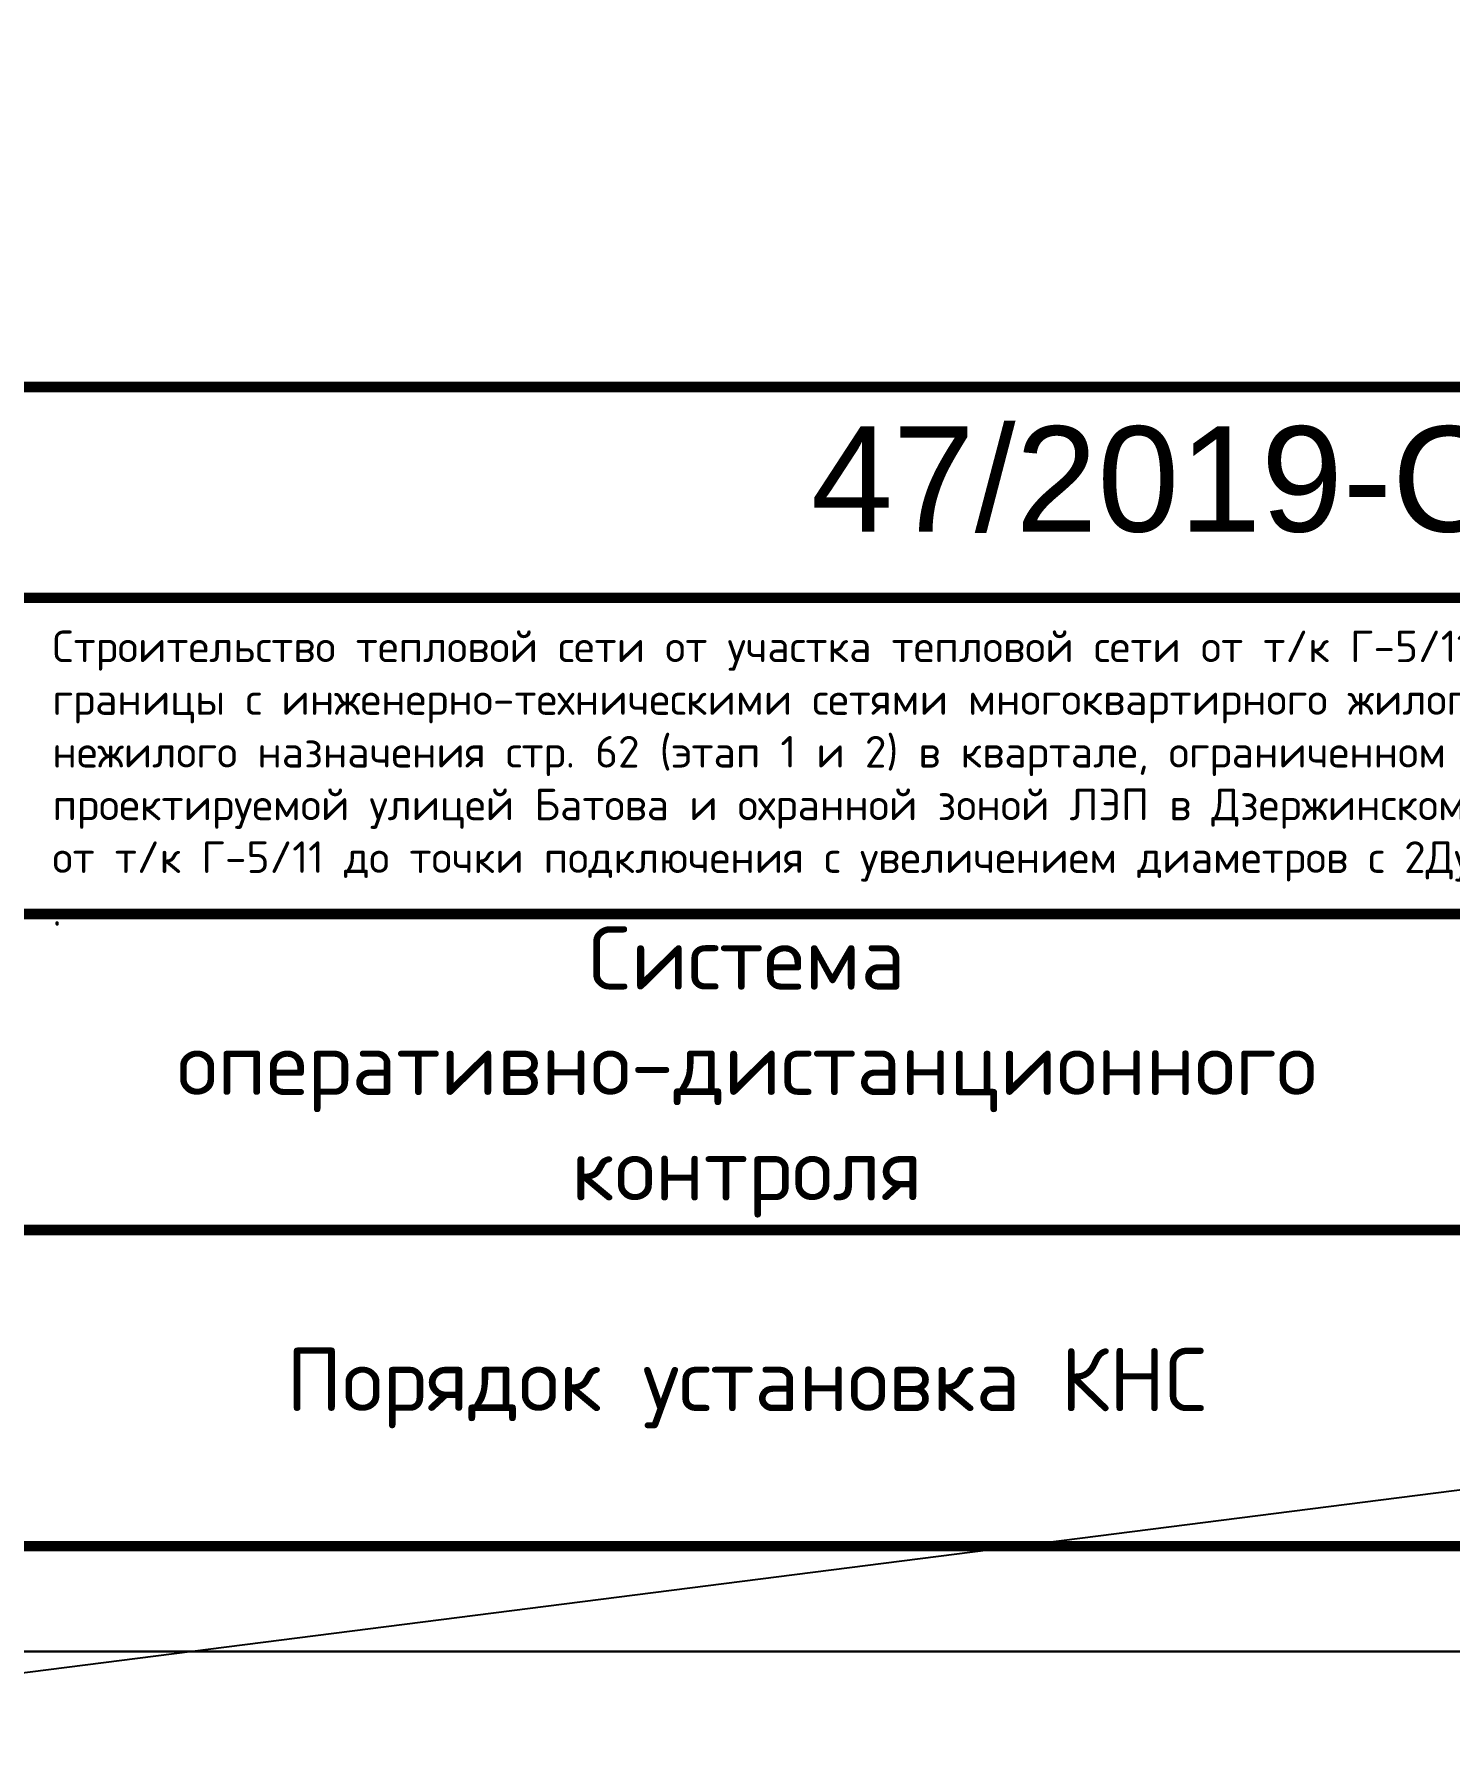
# Model space of a CAD drawing. Header units: millimetres. Extents: x -112426 to 6776, y 1218 to 38707.
# Drawn here: x 2284.9 to 2352.1, y 1396.3 to 1477.9 of the extents above; entities that cross this region are included whole.
import ezdxf

# ---------------------------------------------------------------- set-up
doc = ezdxf.new("R2010")
doc.units = ezdxf.units.MM
doc.styles.add('-ISOCPEUR-', font='isocpeur.ttf')
doc.styles.get("Standard").update_dxf_attribs({"font": 'arial.ttf'})

msp = doc.modelspace()

# ---------------------------------------------------------------- linework, layer by layer
for p, q in [((6610.206, 1951.39), (857.036, 1218.247)), ((1042.939, 1401.16), (6319.699, 1401.16))]:
    msp.add_line(p, q)
msp.add_lwpolyline([(2198.74, 1698.16), (2408.74, 1698.16), (2408.74, 1401.16), (2198.74, 1401.16)], close=True)
at = {"const_width": 0.5}
msp.add_lwpolyline([(2218.74, 1693.16), (2403.74, 1693.16), (2403.74, 1406.16), (2218.74, 1406.16)], close=True, dxfattribs=at)
for points in [[(2218.74, 1406.16), (2218.74, 1461.16), (2403.74, 1461.16)], [(2283.74, 1451.16), (2403.74, 1451.16)], [(2218.74, 1436.16), (2403.74, 1436.16)], [(2283.74, 1421.16), (2403.74, 1421.16)]]:
    msp.add_lwpolyline(points, dxfattribs=at)

# ---------------------------------------------------------------- texts
at = {"insert": (2321.783, 1459.299), "char_height": 5, "width": 38.3472, "attachment_point": 1}
msp.add_mtext('47/2019-СОДК', dxfattribs=at)
at = {"style": '-ISOCPEUR-'}
for s, insert, char_height, width, attachment_point in [('Строительство тепловой сети от участка тепловой сети от т/к Г-5/11 до жилого дома 2-ой Брагинский пр., 10 до \\Pграницы с инженерно-техническими сетями многоквартирного жилого дома со встроенно-пристроенными помещениями \\Pнежилого назначения стр. 62 (этап 1 и 2) в квартале, ограниченном Тутаевским шоссе, проектируемой улицей Панина, \\Pпроектируемой улицей Батова и охранной зоной ЛЭП в Дзержинском районе г. Ярославля. Реконструкция тепловой сети \\Pот т/к Г-5/11 до точки подключения с увеличением диаметров с 2Ду125 на 2Ду150, связанная с подключением объекта\\P.', (2285.781, 1449.607), 1.5, 121.09165, 1), ('Система оперативно-дистанционного контроля ', (2318.74, 1428.66), 3, 70, 5), ('Порядок установка КНС', (2318.74, 1413.66), 3, 70, 5)]:
    msp.add_mtext(s, dxfattribs=dict(at, insert=insert, char_height=char_height, width=width, attachment_point=attachment_point))

doc.saveas('drawing.dxf')
